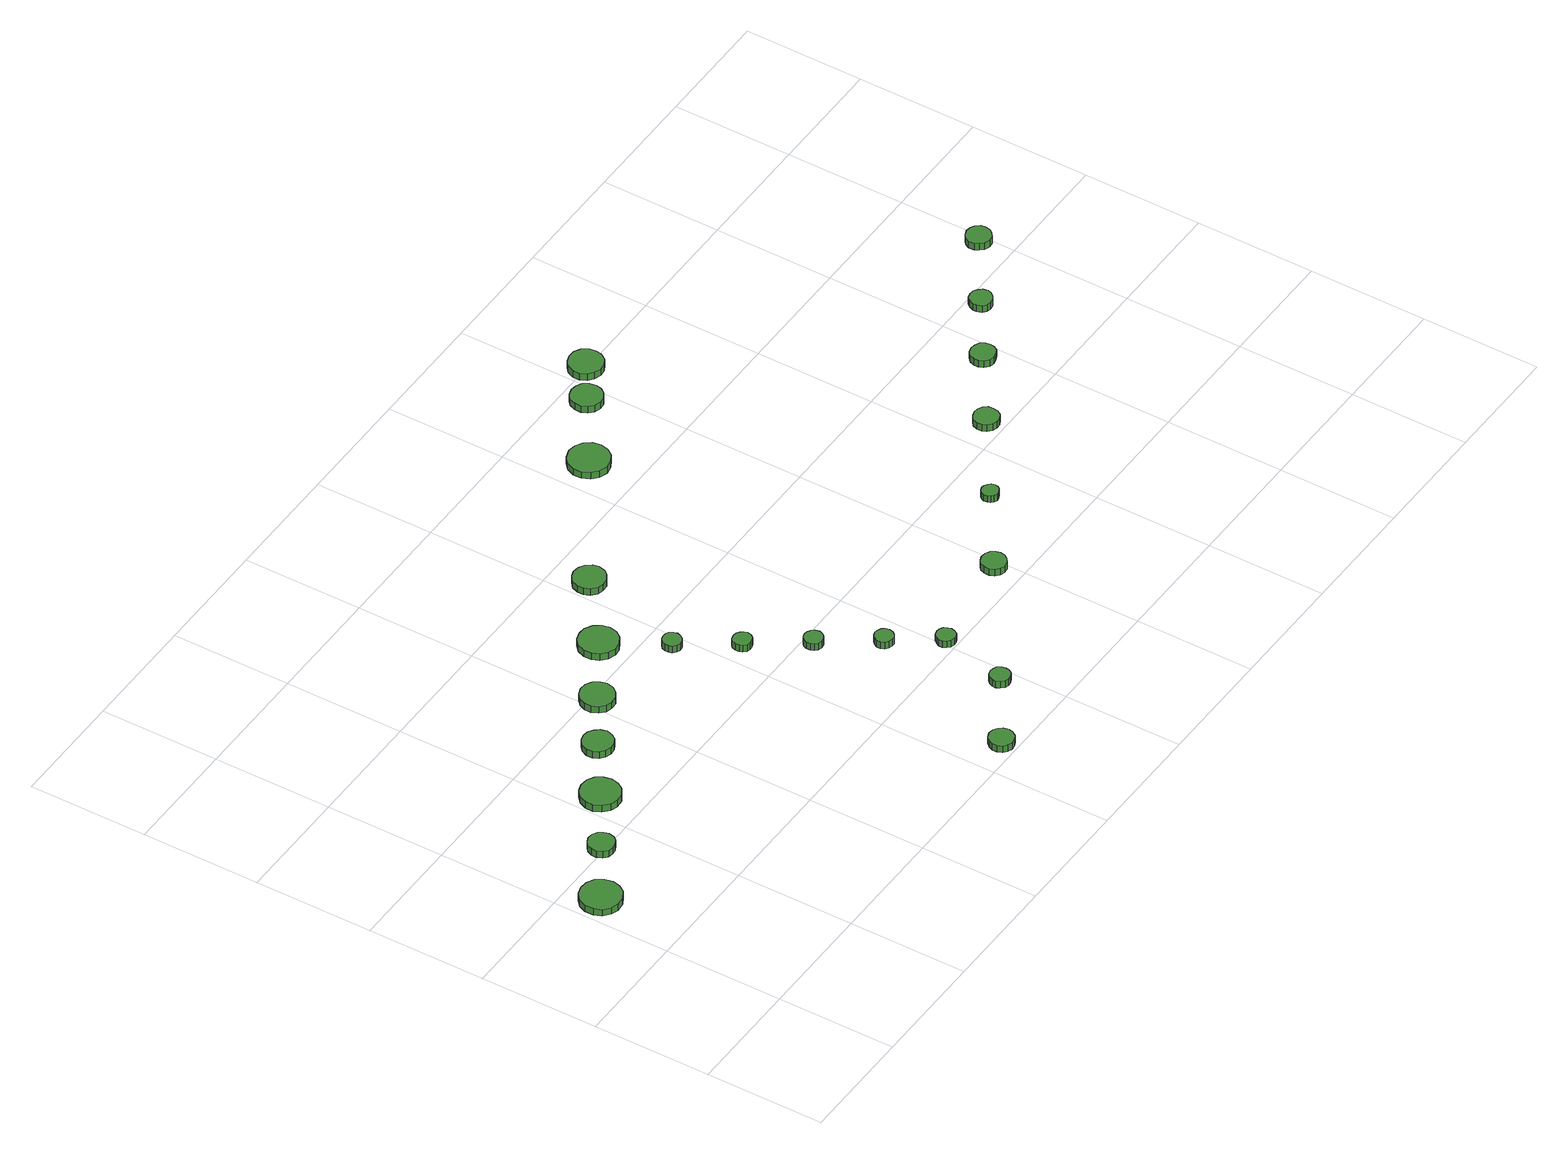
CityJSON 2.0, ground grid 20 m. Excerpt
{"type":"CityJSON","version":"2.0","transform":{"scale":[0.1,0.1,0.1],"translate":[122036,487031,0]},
"CityObjects":{
"tree1":{"type":"SolitaryVegetationObject","attributes":{"function":"something"},"geometry":[{"type":"MultiSurface","lod":"1","boundaries":[[[0,1,2,3,4,5,6,7,8,9,10,11,12,13,14]],[[15,16,17,18,19,20,21,22,23,24,25,26,27,28,29]],[[0,29,28,1]],[[1,28,27,2]],[[2,27,26,3]],[[3,26,25,4]],[[4,25,24,5]],[[5,24,23,6]],[[6,23,22,7]],[[7,22,21,8]],[[8,21,20,9]],[[9,20,19,10]],[[10,19,18,11]],[[11,18,17,12]],[[12,17,16,13]],[[13,16,15,14]],[[14,15,29,0]]]}]},
"tree2":{"type":"SolitaryVegetationObject","attributes":{"function":"something"},"geometry":[{"type":"MultiSurface","lod":"1","boundaries":[[[30,31,32,33,34,35,36,37,38,39,40,41,42,43,44]],[[45,46,47,48,49,50,51,52,53,54,55,56,57,58,59]],[[30,59,58,31]],[[31,58,57,32]],[[32,57,56,33]],[[33,56,55,34]],[[34,55,54,35]],[[35,54,53,36]],[[36,53,52,37]],[[37,52,51,38]],[[38,51,50,39]],[[39,50,49,40]],[[40,49,48,41]],[[41,48,47,42]],[[42,47,46,43]],[[43,46,45,44]],[[44,45,59,30]]]}]},
"tree3":{"type":"SolitaryVegetationObject","attributes":{"function":"something"},"geometry":[{"type":"MultiSurface","lod":"1","boundaries":[[[60,61,62,63,64,65,66,67,68,69,70,71,72,73,74]],[[75,76,77,78,79,80,81,82,83,84,85,86,87,88,89]],[[60,89,88,61]],[[61,88,87,62]],[[62,87,86,63]],[[63,86,85,64]],[[64,85,84,65]],[[65,84,83,66]],[[66,83,82,67]],[[67,82,81,68]],[[68,81,80,69]],[[69,80,79,70]],[[70,79,78,71]],[[71,78,77,72]],[[72,77,76,73]],[[73,76,75,74]],[[74,75,89,60]]]}]},
"tree4":{"type":"SolitaryVegetationObject","attributes":{"function":"something"},"geometry":[{"type":"MultiSurface","lod":"1","boundaries":[[[90,91,92,93,94,95,96,97,98,99,100,101,102,103,104]],[[105,106,107,108,109,110,111,112,113,114,115,116,117,118,119]],[[90,119,118,91]],[[91,118,117,92]],[[92,117,116,93]],[[93,116,115,94]],[[94,115,114,95]],[[95,114,113,96]],[[96,113,112,97]],[[97,112,111,98]],[[98,111,110,99]],[[99,110,109,100]],[[100,109,108,101]],[[101,108,107,102]],[[102,107,106,103]],[[103,106,105,104]],[[104,105,119,90]]]}]},
"tree5":{"type":"SolitaryVegetationObject","attributes":{"function":"something"},"geometry":[{"type":"MultiSurface","lod":"1","boundaries":[[[120,121,122,123,124,125,126,127,128,129,130,131,132,133,134]],[[135,136,137,138,139,140,141,142,143,144,145,146,147,148,149]],[[120,149,148,121]],[[121,148,147,122]],[[122,147,146,123]],[[123,146,145,124]],[[124,145,144,125]],[[125,144,143,126]],[[126,143,142,127]],[[127,142,141,128]],[[128,141,140,129]],[[129,140,139,130]],[[130,139,138,131]],[[131,138,137,132]],[[132,137,136,133]],[[133,136,135,134]],[[134,135,149,120]]]}]},
"tree6":{"type":"SolitaryVegetationObject","attributes":{"function":"something"},"geometry":[{"type":"MultiSurface","lod":"1","boundaries":[[[150,151,152,153,154,155,156,157,158,159,160,161,162,163,164]],[[165,166,167,168,169,170,171,172,173,174,175,176,177,178,179]],[[150,179,178,151]],[[151,178,177,152]],[[152,177,176,153]],[[153,176,175,154]],[[154,175,174,155]],[[155,174,173,156]],[[156,173,172,157]],[[157,172,171,158]],[[158,171,170,159]],[[159,170,169,160]],[[160,169,168,161]],[[161,168,167,162]],[[162,167,166,163]],[[163,166,165,164]],[[164,165,179,150]]]}]},
"tree7":{"type":"SolitaryVegetationObject","attributes":{"function":"something"},"geometry":[{"type":"MultiSurface","lod":"1","boundaries":[[[180,181,182,183,184,185,186,187,188,189,190,191,192,193,194]],[[195,196,197,198,199,200,201,202,203,204,205,206,207,208,209]],[[180,209,208,181]],[[181,208,207,182]],[[182,207,206,183]],[[183,206,205,184]],[[184,205,204,185]],[[185,204,203,186]],[[186,203,202,187]],[[187,202,201,188]],[[188,201,200,189]],[[189,200,199,190]],[[190,199,198,191]],[[191,198,197,192]],[[192,197,196,193]],[[193,196,195,194]],[[194,195,209,180]]]}]},
"tree8":{"type":"SolitaryVegetationObject","attributes":{"function":"something"},"geometry":[{"type":"MultiSurface","lod":"1","boundaries":[[[210,211,212,213,214,215,216,217,218,219,220,221,222,223,224]],[[225,226,227,228,229,230,231,232,233,234,235,236,237,238,239]],[[210,239,238,211]],[[211,238,237,212]],[[212,237,236,213]],[[213,236,235,214]],[[214,235,234,215]],[[215,234,233,216]],[[216,233,232,217]],[[217,232,231,218]],[[218,231,230,219]],[[219,230,229,220]],[[220,229,228,221]],[[221,228,227,222]],[[222,227,226,223]],[[223,226,225,224]],[[224,225,239,210]]]}]},
"tree9":{"type":"SolitaryVegetationObject","attributes":{"function":"something"},"geometry":[{"type":"MultiSurface","lod":"1","boundaries":[[[240,241,242,243,244,245,246,247,248,249,250,251,252,253,254]],[[255,256,257,258,259,260,261,262,263,264,265,266,267,268,269]],[[240,269,268,241]],[[241,268,267,242]],[[242,267,266,243]],[[243,266,265,244]],[[244,265,264,245]],[[245,264,263,246]],[[246,263,262,247]],[[247,262,261,248]],[[248,261,260,249]],[[249,260,259,250]],[[250,259,258,251]],[[251,258,257,252]],[[252,257,256,253]],[[253,256,255,254]],[[254,255,269,240]]]}]},
"tree10":{"type":"SolitaryVegetationObject","attributes":{"function":"something"},"geometry":[{"type":"MultiSurface","lod":"1","boundaries":[[[270,271,272,273,274,275,276,277,278,279,280,281,282,283,284]],[[285,286,287,288,289,290,291,292,293,294,295,296,297,298,299]],[[270,299,298,271]],[[271,298,297,272]],[[272,297,296,273]],[[273,296,295,274]],[[274,295,294,275]],[[275,294,293,276]],[[276,293,292,277]],[[277,292,291,278]],[[278,291,290,279]],[[279,290,289,280]],[[280,289,288,281]],[[281,288,287,282]],[[282,287,286,283]],[[283,286,285,284]],[[284,285,299,270]]]}]},
"tree11":{"type":"SolitaryVegetationObject","attributes":{"function":"something"},"geometry":[{"type":"MultiSurface","lod":"1","boundaries":[[[300,301,302,303,304,305,306,307,308,309,310,311,312,313,314]],[[315,316,317,318,319,320,321,322,323,324,325,326,327,328,329]],[[300,329,328,301]],[[301,328,327,302]],[[302,327,326,303]],[[303,326,325,304]],[[304,325,324,305]],[[305,324,323,306]],[[306,323,322,307]],[[307,322,321,308]],[[308,321,320,309]],[[309,320,319,310]],[[310,319,318,311]],[[311,318,317,312]],[[312,317,316,313]],[[313,316,315,314]],[[314,315,329,300]]]}]},
"tree12":{"type":"SolitaryVegetationObject","attributes":{"function":"something"},"geometry":[{"type":"MultiSurface","lod":"1","boundaries":[[[330,331,332,333,334,335,336,337,338,339,340,341,342,343,344]],[[345,346,347,348,349,350,351,352,353,354,355,356,357,358,359]],[[330,359,358,331]],[[331,358,357,332]],[[332,357,356,333]],[[333,356,355,334]],[[334,355,354,335]],[[335,354,353,336]],[[336,353,352,337]],[[337,352,351,338]],[[338,351,350,339]],[[339,350,349,340]],[[340,349,348,341]],[[341,348,347,342]],[[342,347,346,343]],[[343,346,345,344]],[[344,345,359,330]]]}]},
"tree13":{"type":"SolitaryVegetationObject","attributes":{"function":"something"},"geometry":[{"type":"MultiSurface","lod":"1","boundaries":[[[360,361,362,363,364,365,366,367,368,369,370,371,372,373,374]],[[375,376,377,378,379,380,381,382,383,384,385,386,387,388,389]],[[360,389,388,361]],[[361,388,387,362]],[[362,387,386,363]],[[363,386,385,364]],[[364,385,384,365]],[[365,384,383,366]],[[366,383,382,367]],[[367,382,381,368]],[[368,381,380,369]],[[369,380,379,370]],[[370,379,378,371]],[[371,378,377,372]],[[372,377,376,373]],[[373,376,375,374]],[[374,375,389,360]]]}]},
"tree14":{"type":"SolitaryVegetationObject","attributes":{"function":"something"},"geometry":[{"type":"MultiSurface","lod":"1","boundaries":[[[390,391,392,393,394,395,396,397,398,399,400,401,402,403,404]],[[405,406,407,408,409,410,411,412,413,414,415,416,417,418,419]],[[390,419,418,391]],[[391,418,417,392]],[[392,417,416,393]],[[393,416,415,394]],[[394,415,414,395]],[[395,414,413,396]],[[396,413,412,397]],[[397,412,411,398]],[[398,411,410,399]],[[399,410,409,400]],[[400,409,408,401]],[[401,408,407,402]],[[402,407,406,403]],[[403,406,405,404]],[[404,405,419,390]]]}]},
"tree15":{"type":"SolitaryVegetationObject","attributes":{"function":"something"},"geometry":[{"type":"MultiSurface","lod":"1","boundaries":[[[420,421,422,423,424,425,426,427,428,429,430,431,432,433,434]],[[435,436,437,438,439,440,441,442,443,444,445,446,447,448,449]],[[420,449,448,421]],[[421,448,447,422]],[[422,447,446,423]],[[423,446,445,424]],[[424,445,444,425]],[[425,444,443,426]],[[426,443,442,427]],[[427,442,441,428]],[[428,441,440,429]],[[429,440,439,430]],[[430,439,438,431]],[[431,438,437,432]],[[432,437,436,433]],[[433,436,435,434]],[[434,435,449,420]]]}]},
"tree16":{"type":"SolitaryVegetationObject","attributes":{"function":"something"},"geometry":[{"type":"MultiSurface","lod":"1","boundaries":[[[450,451,452,453,454,455,456,457,458,459,460,461,462,463,464]],[[465,466,467,468,469,470,471,472,473,474,475,476,477,478,479]],[[450,479,478,451]],[[451,478,477,452]],[[452,477,476,453]],[[453,476,475,454]],[[454,475,474,455]],[[455,474,473,456]],[[456,473,472,457]],[[457,472,471,458]],[[458,471,470,459]],[[459,470,469,460]],[[460,469,468,461]],[[461,468,467,462]],[[462,467,466,463]],[[463,466,465,464]],[[464,465,479,450]]]}]},
"tree17":{"type":"SolitaryVegetationObject","attributes":{"function":"something"},"geometry":[{"type":"MultiSurface","lod":"1","boundaries":[[[480,481,482,483,484,485,486,487,488,489,490,491,492,493,494]],[[495,496,497,498,499,500,501,502,503,504,505,506,507,508,509]],[[480,509,508,481]],[[481,508,507,482]],[[482,507,506,483]],[[483,506,505,484]],[[484,505,504,485]],[[485,504,503,486]],[[486,503,502,487]],[[487,502,501,488]],[[488,501,500,489]],[[489,500,499,490]],[[490,499,498,491]],[[491,498,497,492]],[[492,497,496,493]],[[493,496,495,494]],[[494,495,509,480]]]}]},
"tree18":{"type":"SolitaryVegetationObject","attributes":{"function":"something"},"geometry":[{"type":"MultiSurface","lod":"1","boundaries":[[[510,511,512,513,514,515,516,517,518,519,520,521,522,523,524]],[[525,526,527,528,529,530,531,532,533,534,535,536,537,538,539]],[[510,539,538,511]],[[511,538,537,512]],[[512,537,536,513]],[[513,536,535,514]],[[514,535,534,515]],[[515,534,533,516]],[[516,533,532,517]],[[517,532,531,518]],[[518,531,530,519]],[[519,530,529,520]],[[520,529,528,521]],[[521,528,527,522]],[[522,527,526,523]],[[523,526,525,524]],[[524,525,539,510]]]}]},
"tree19":{"type":"SolitaryVegetationObject","attributes":{"function":"something"},"geometry":[{"type":"MultiSurface","lod":"1","boundaries":[[[540,541,542,543,544,545,546,547,548,549,550,551,552,553,554]],[[555,556,557,558,559,560,561,562,563,564,565,566,567,568,569]],[[540,569,568,541]],[[541,568,567,542]],[[542,567,566,543]],[[543,566,565,544]],[[544,565,564,545]],[[545,564,563,546]],[[546,563,562,547]],[[547,562,561,548]],[[548,561,560,549]],[[549,560,559,550]],[[550,559,558,551]],[[551,558,557,552]],[[552,557,556,553]],[[553,556,555,554]],[[554,555,569,540]]]}]},
"tree20":{"type":"SolitaryVegetationObject","attributes":{"function":"something"},"geometry":[{"type":"MultiSurface","lod":"1","boundaries":[[[570,571,572,573,574,575,576,577,578,579,580,581,582,583,584]],[[585,586,587,588,589,590,591,592,593,594,595,596,597,598,599]],[[570,599,598,571]],[[571,598,597,572]],[[572,597,596,573]],[[573,596,595,574]],[[574,595,594,575]],[[575,594,593,576]],[[576,593,592,577]],[[577,592,591,578]],[[578,591,590,579]],[[579,590,589,580]],[[580,589,588,581]],[[581,588,587,582]],[[582,587,586,583]],[[583,586,585,584]],[[584,585,599,570]]]}]},
"tree21":{"type":"SolitaryVegetationObject","attributes":{"function":"something"},"geometry":[{"type":"MultiSurface","lod":"1","boundaries":[[[600,601,602,603,604,605,606,607,608,609,610,611,612,613,614]],[[615,616,617,618,619,620,621,622,623,624,625,626,627,628,629]],[[600,629,628,601]],[[601,628,627,602]],[[602,627,626,603]],[[603,626,625,604]],[[604,625,624,605]],[[605,624,623,606]],[[606,623,622,607]],[[607,622,621,608]],[[608,621,620,609]],[[609,620,619,610]],[[610,619,618,611]],[[611,618,617,612]],[[612,617,616,613]],[[613,616,615,614]],[[614,615,629,600]]]}]},
"tree22":{"type":"SolitaryVegetationObject","attributes":{"function":"something"},"geometry":[{"type":"MultiSurface","lod":"1","boundaries":[[[630,631,632,633,634,635,636,637,638,639,640,641,642,643,644]],[[645,646,647,648,649,650,651,652,653,654,655,656,657,658,659]],[[630,659,658,631]],[[631,658,657,632]],[[632,657,656,633]],[[633,656,655,634]],[[634,655,654,635]],[[635,654,653,636]],[[636,653,652,637]],[[637,652,651,638]],[[638,651,650,639]],[[639,650,649,640]],[[640,649,648,641]],[[641,648,647,642]],[[642,647,646,643]],[[643,646,645,644]],[[644,645,659,630]]]}]},
"tree23":{"type":"SolitaryVegetationObject","attributes":{"function":"something"},"geometry":[{"type":"MultiSurface","lod":"1","boundaries":[[[660,661,662,663,664,665,666,667,668,669,670,671,672,673,674]],[[675,676,677,678,679,680,681,682,683,684,685,686,687,688,689]],[[660,689,688,661]],[[661,688,687,662]],[[662,687,686,663]],[[663,686,685,664]],[[664,685,684,665]],[[665,684,683,666]],[[666,683,682,667]],[[667,682,681,668]],[[668,681,680,669]],[[669,680,679,670]],[[670,679,678,671]],[[671,678,677,672]],[[672,677,676,673]],[[673,676,675,674]],[[674,675,689,660]]]}]}
},
"vertices":[
[76,343,15],[73,357,15],[65,369,15],[52,376,15],[38,377,15],[25,373,15],[14,363,15],[9,351,15],[9,336,15],[14,323,15],[25,314,15],[38,310,15],[52,311,15],[65,318,15],[73,330,15],[73,330,2],[65,318,2],[52,311,2],[38,310,2],[25,314,2],[14,323,2],[9,336,2],[9,351,2],[14,363,2],[25,373,2],[38,377,2],[52,376,2],[65,369,2],[73,357,2],[76,343,2],
[164,406,14],[162,415,14],[157,422,14],[149,427,14],[140,428,14],[132,425,14],[125,419,14],[121,411,14],[121,402,14],[125,393,14],[132,387,14],[140,385,14],[149,386,14],[157,390,14],[162,397,14],[162,397,1],[157,390,1],[149,386,1],[140,385,1],[132,387,1],[125,393,1],[121,402,1],[121,411,1],[125,419,1],[132,425,1],[140,428,1],[149,427,1],[157,422,1],[162,415,1],[164,406,1],
[269,468,14],[266,481,14],[259,492,14],[247,499,14],[233,500,14],[221,496,14],[211,487,14],[205,475,14],[205,461,14],[211,449,14],[221,440,14],[233,436,14],[247,437,14],[259,444,14],[266,455,14],[266,455,1],[259,444,1],[247,437,1],[233,436,1],[221,440,1],[211,449,1],[205,461,1],[205,475,1],[211,487,1],[221,496,1],[233,500,1],[247,499,1],[259,492,1],[266,481,1],[269,468,1],
[355,531,15],[352,541,15],[346,549,15],[337,555,15],[327,556,15],[317,553,15],[309,546,15],[304,536,15],[304,525,15],[309,516,15],[317,509,15],[327,506,15],[337,507,15],[346,512,15],[352,520,15],[352,520,2],[346,512,2],[337,507,2],[327,506,2],[317,509,2],[309,516,2],[304,525,2],[304,536,2],[309,546,2],[317,553,2],[327,556,2],[337,555,2],[346,549,2],[352,541,2],[355,531,2],
[444,587,16],[441,598,16],[434,608,16],[424,614,16],[412,615,16],[401,611,16],[393,603,16],[388,593,16],[388,581,16],[393,570,16],[401,562,16],[412,559,16],[424,560,16],[434,566,16],[441,575,16],[441,575,3],[434,566,3],[424,560,3],[412,559,3],[401,562,3],[393,570,3],[388,581,3],[388,593,3],[393,603,3],[401,611,3],[412,615,3],[424,614,3],[434,608,3],[441,598,3],[444,587,3],
[676,22,20],[674,31,20],[669,37,20],[662,42,20],[653,43,20],[645,40,20],[639,34,20],[636,26,20],[636,18,20],[639,10,20],[645,5,20],[653,2,20],[662,3,20],[669,7,20],[674,14,20],[674,14,7],[669,7,7],[662,3,7],[653,2,7],[645,5,7],[639,10,7],[636,18,7],[636,26,7],[639,34,7],[645,40,7],[653,43,7],[662,42,7],[669,37,7],[674,31,7],[676,22,7],
[552,651,16],[549,664,16],[541,675,16],[529,682,16],[516,683,16],[503,679,16],[493,670,16],[488,657,16],[488,644,16],[493,632,16],[503,623,16],[516,618,16],[529,620,16],[541,627,16],[549,638,16],[549,638,3],[541,627,3],[529,620,3],[516,618,3],[503,623,3],[493,632,3],[488,644,3],[488,657,3],[493,670,3],[503,679,3],[516,683,3],[529,682,3],[541,675,3],[549,664,3],[552,651,3],
[594,558,17],[592,564,17],[588,570,17],[583,573,17],[576,573,17],[570,571,17],[565,567,17],[563,561,17],[563,555,17],[565,549,17],[570,544,17],[576,542,17],[583,543,17],[588,546,17],[592,552,17],[592,552,4],[588,546,4],[583,543,4],[576,542,4],[570,544,4],[565,549,4],[563,555,4],[563,561,4],[565,567,4],[570,571,4],[576,573,4],[583,573,4],[588,570,4],[592,564,4],[594,558,4],
[652,470,17],[650,476,17],[646,481,17],[641,484,17],[634,485,17],[628,483,17],[623,479,17],[621,473,17],[621,466,17],[623,461,17],[628,456,17],[634,454,17],[641,455,17],[646,458,17],[650,463,17],[650,463,4],[646,458,4],[641,455,4],[634,454,4],[628,456,4],[623,461,4],[621,466,4],[621,473,4],[623,479,4],[628,483,4],[634,485,4],[641,484,4],[646,481,4],[650,476,4],[652,470,4],
[789,99,20],[788,106,20],[784,112,20],[778,115,20],[771,116,20],[764,114,20],[759,109,20],[756,103,20],[756,96,20],[759,90,20],[764,85,20],[771,83,20],[778,84,20],[784,87,20],[788,93,20],[788,93,7],[784,87,7],[778,84,7],[771,83,7],[764,85,7],[759,90,7],[756,96,7],[756,103,7],[759,109,7],[764,114,7],[771,116,7],[778,115,7],[784,112,7],[788,106,7],[789,99,7],
[712,381,17],[710,388,17],[706,393,17],[701,396,17],[694,397,17],[688,395,17],[683,391,17],[681,385,17],[681,378,17],[683,372,17],[688,368,17],[694,366,17],[701,367,17],[706,370,17],[710,375,17],[710,375,4],[706,370,4],[701,367,4],[694,366,4],[688,368,4],[683,372,4],[681,378,4],[681,385,4],[683,391,4],[688,395,4],[694,397,4],[701,396,4],[706,393,4],[710,388,4],[712,381,4],
[771,294,17],[770,301,17],[766,306,17],[760,309,17],[754,310,17],[748,308,17],[743,303,17],[740,297,17],[740,291,17],[743,285,17],[748,281,17],[754,279,17],[760,279,17],[766,283,17],[770,288,17],[770,288,4],[766,283,4],[760,279,4],[754,279,4],[748,281,4],[743,285,4],[740,291,4],[740,297,4],[743,303,4],[748,308,4],[754,310,4],[760,309,4],[766,306,4],[770,301,4],[771,294,4],
[653,735,21],[651,745,21],[644,754,21],[634,760,21],[623,761,21],[613,758,21],[604,750,21],[600,740,21],[600,729,21],[604,719,21],[613,711,21],[623,708,21],[634,709,21],[644,715,21],[651,724,21],[651,724,8],[644,715,8],[634,709,8],[623,708,8],[613,711,8],[604,719,8],[600,729,8],[600,740,8],[604,750,8],[613,758,8],[623,761,8],[634,760,8],[644,754,8],[651,745,8],[653,735,8],
[823,217,17],[821,223,17],[818,229,17],[812,232,17],[806,233,17],[799,231,17],[795,226,17],[792,220,17],[792,214,17],[795,208,17],[799,204,17],[806,202,17],[812,202,17],[818,205,17],[821,211,17],[821,211,4],[818,205,4],[812,202,4],[806,202,4],[799,204,4],[795,208,4],[792,214,4],[792,220,4],[795,226,4],[799,231,4],[806,233,4],[812,232,4],[818,229,4],[821,223,4],[823,217,4],
[1003,244,20],[1001,252,20],[996,259,20],[989,263,20],[980,264,20],[972,261,20],[966,256,20],[963,248,20],[963,239,20],[966,232,20],[972,226,20],[980,223,20],[989,224,20],[996,229,20],[1001,235,20],[1001,235,7],[996,229,7],[989,224,7],[980,223,7],[972,226,7],[966,232,7],[963,239,7],[963,248,7],[966,256,7],[972,261,7],[980,264,7],[989,263,7],[996,259,7],[1001,252,7],[1003,244,7],
[889,881,16],[886,895,16],[878,906,16],[866,913,16],[852,915,16],[838,910,16],[828,901,16],[822,888,16],[822,874,16],[828,861,16],[838,852,16],[852,847,16],[866,849,16],[878,856,16],[886,867,16],[886,867,3],[878,856,3],[866,849,3],[852,847,3],[838,852,3],[828,861,3],[822,874,3],[822,888,3],[828,901,3],[838,910,3],[852,915,3],[866,913,3],[878,906,3],[886,895,3],[889,881,3],
[1127,333,19],[1126,339,19],[1122,343,19],[1117,346,19],[1112,347,19],[1106,345,19],[1102,341,19],[1100,336,19],[1100,330,19],[1102,325,19],[1106,321,19],[1112,319,19],[1117,320,19],[1122,323,19],[1126,327,19],[1126,327,6],[1122,323,6],[1117,320,6],[1112,319,6],[1106,321,6],[1102,325,6],[1100,330,6],[1100,336,6],[1102,341,6],[1106,345,6],[1112,347,6],[1117,346,6],[1122,343,6],[1126,339,6],[1127,333,6],
[998,959,15],[996,970,15],[990,979,15],[980,984,15],[970,985,15],[959,982,15],[951,975,15],[947,965,15],[947,954,15],[951,944,15],[959,937,15],[970,933,15],[980,934,15],[990,940,15],[996,949,15],[996,949,2],[990,940,2],[980,934,2],[970,933,2],[959,937,2],[951,944,2],[947,954,2],[947,965,2],[951,975,2],[959,982,2],[970,985,2],[980,984,2],[990,979,2],[996,970,2],[998,959,2],
[1062,1000,16],[1060,1011,16],[1053,1021,16],[1043,1027,16],[1031,1028,16],[1020,1024,16],[1011,1017,16],[1006,1006,16],[1006,994,16],[1011,983,16],[1020,976,16],[1031,972,16],[1043,973,16],[1053,979,16],[1060,989,16],[1060,989,3],[1053,979,3],[1043,973,3],[1031,972,3],[1020,976,3],[1011,983,3],[1006,994,3],[1006,1006,3],[1011,1017,3],[1020,1024,3],[1031,1028,3],[1043,1027,3],[1053,1021,3],[1060,1011,3],[1062,1000,3],
[1268,426,21],[1267,434,21],[1262,441,21],[1254,445,21],[1246,446,21],[1238,443,21],[1231,438,21],[1228,430,21],[1228,421,21],[1231,414,21],[1238,408,21],[1246,405,21],[1254,406,21],[1262,410,21],[1267,417,21],[1267,417,8],[1262,410,8],[1254,406,8],[1246,405,8],[1238,408,8],[1231,414,8],[1228,421,8],[1228,430,8],[1231,438,8],[1238,443,8],[1246,446,8],[1254,445,8],[1262,441,8],[1267,434,8],[1268,426,8],
[1387,507,20],[1386,515,20],[1381,522,20],[1373,526,20],[1365,527,20],[1357,525,20],[1350,519,20],[1347,511,20],[1347,503,20],[1350,495,20],[1357,489,20],[1365,487,20],[1373,488,20],[1381,492,20],[1386,499,20],[1386,499,7],[1381,492,7],[1373,488,7],[1365,487,7],[1357,489,7],[1350,495,7],[1347,503,7],[1347,511,7],[1350,519,7],[1357,525,7],[1365,527,7],[1373,526,7],[1381,522,7],[1386,515,7],[1387,507,7],
[1488,575,19],[1486,583,19],[1481,589,19],[1475,593,19],[1467,594,19],[1460,592,19],[1454,586,19],[1451,579,19],[1451,572,19],[1454,564,19],[1460,559,19],[1467,557,19],[1475,558,19],[1481,562,19],[1486,568,19],[1486,568,6],[1481,562,6],[1475,558,6],[1467,557,6],[1460,559,6],[1454,564,6],[1451,572,6],[1451,579,6],[1454,586,6],[1460,592,6],[1467,594,6],[1475,593,6],[1481,589,6],[1486,583,6],[1488,575,6],
[1608,655,17],[1606,663,17],[1601,670,17],[1594,674,17],[1585,675,17],[1577,672,17],[1571,667,17],[1567,659,17],[1567,650,17],[1571,643,17],[1577,637,17],[1585,634,17],[1594,635,17],[1601,640,17],[1606,646,17],[1606,646,4],[1601,640,4],[1594,635,4],[1585,634,4],[1577,637,4],[1571,643,4],[1567,650,4],[1567,659,4],[1571,667,4],[1577,672,4],[1585,675,4],[1594,674,4],[1601,670,4],[1606,663,4],[1608,655,4]
]}
